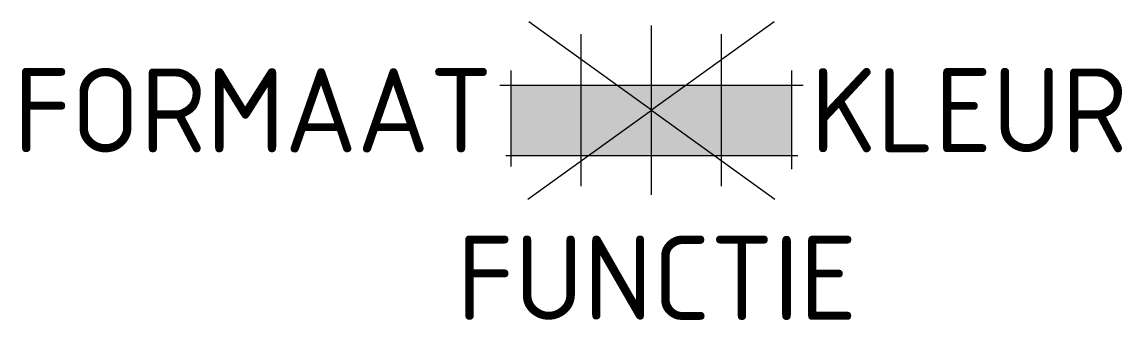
# Model space of a CAD drawing. Extents: x -13.5 to 10.1, y -4.5 to 1.9.
import ezdxf
from ezdxf.enums import TextEntityAlignment as Align

# ---------------------------------------------------------------- set-up
doc = ezdxf.new("R2010")
doc.units = 0
doc.styles.add('NLCS-ISO', font='NLCS-ISO.ttf')

msp = doc.modelspace()

# ---------------------------------------------------------------- hatches: boundary and pattern name
h = msp.add_hatch(color=253)
h.dxf.hatch_style = 1
h.paths.add_polyline_path([(-1.5, 0.536), (-3, 0.536), (-3, -0.964), (-1.5, -0.964)])
h = msp.add_hatch(color=253)
h.dxf.hatch_style = 1
h.paths.add_polyline_path([(0, 0.536), (-1.5, 0.536), (-1.5, -0.964), (0, -0.964)])
h = msp.add_hatch(color=253)
h.dxf.hatch_style = 1
h.paths.add_polyline_path([(1.5, 0.536), (0, 0.536), (0, -0.964), (1.5, -0.964)])
h = msp.add_hatch(color=253)
h.dxf.hatch_style = 1
h.paths.add_polyline_path([(3, 0.536), (1.5, 0.536), (1.5, -0.964), (3, -0.964)])

# ---------------------------------------------------------------- linework, layer by layer
at = {"ltscale": 0.1}
for p, q in [((0, -1.81), (0, 1.81)), ((-1.5, -1.624), (-1.5, 1.624)), ((1.5, -1.624), (1.5, 1.624)), ((-3, -1.199), (-3, 0.847)), ((3, -1.261), (3, 0.847)), ((-3.243, 0.536), (3.243, 0.536)), ((-3.112, -0.964), (3.131, -0.964))]:
    msp.add_line(p, q, dxfattribs=at)
at = {"ltscale": 0.1, "flags": 128}
for points in [[(-2.64, -1.9), (0, 0), (-2.622, 1.888)], [(2.622, 1.888), (0, 0), (2.64, -1.9)]]:
    msp.add_lwpolyline(points, dxfattribs=at)

# ---------------------------------------------------------------- texts
at = {"style": 'NLCS-ISO'}
msp.add_attdef('FORMAAT', text='30x30', height=1.8, dxfattribs=at).set_placement((-3.395, 0), align=Align.MIDDLE_RIGHT)
msp.add_attdef('KLEUR', text='G', height=1.8, dxfattribs=at).set_placement((3.395, 0), align=Align.MIDDLE_LEFT)
at = {"style": 'NLCS-ISO', "flags": 1}
msp.add_attdef('FUNCTIE', text='', height=1.8, dxfattribs=at).set_placement((0.116, -3.585), align=Align.MIDDLE_CENTER)

doc.saveas('drawing.dxf')
